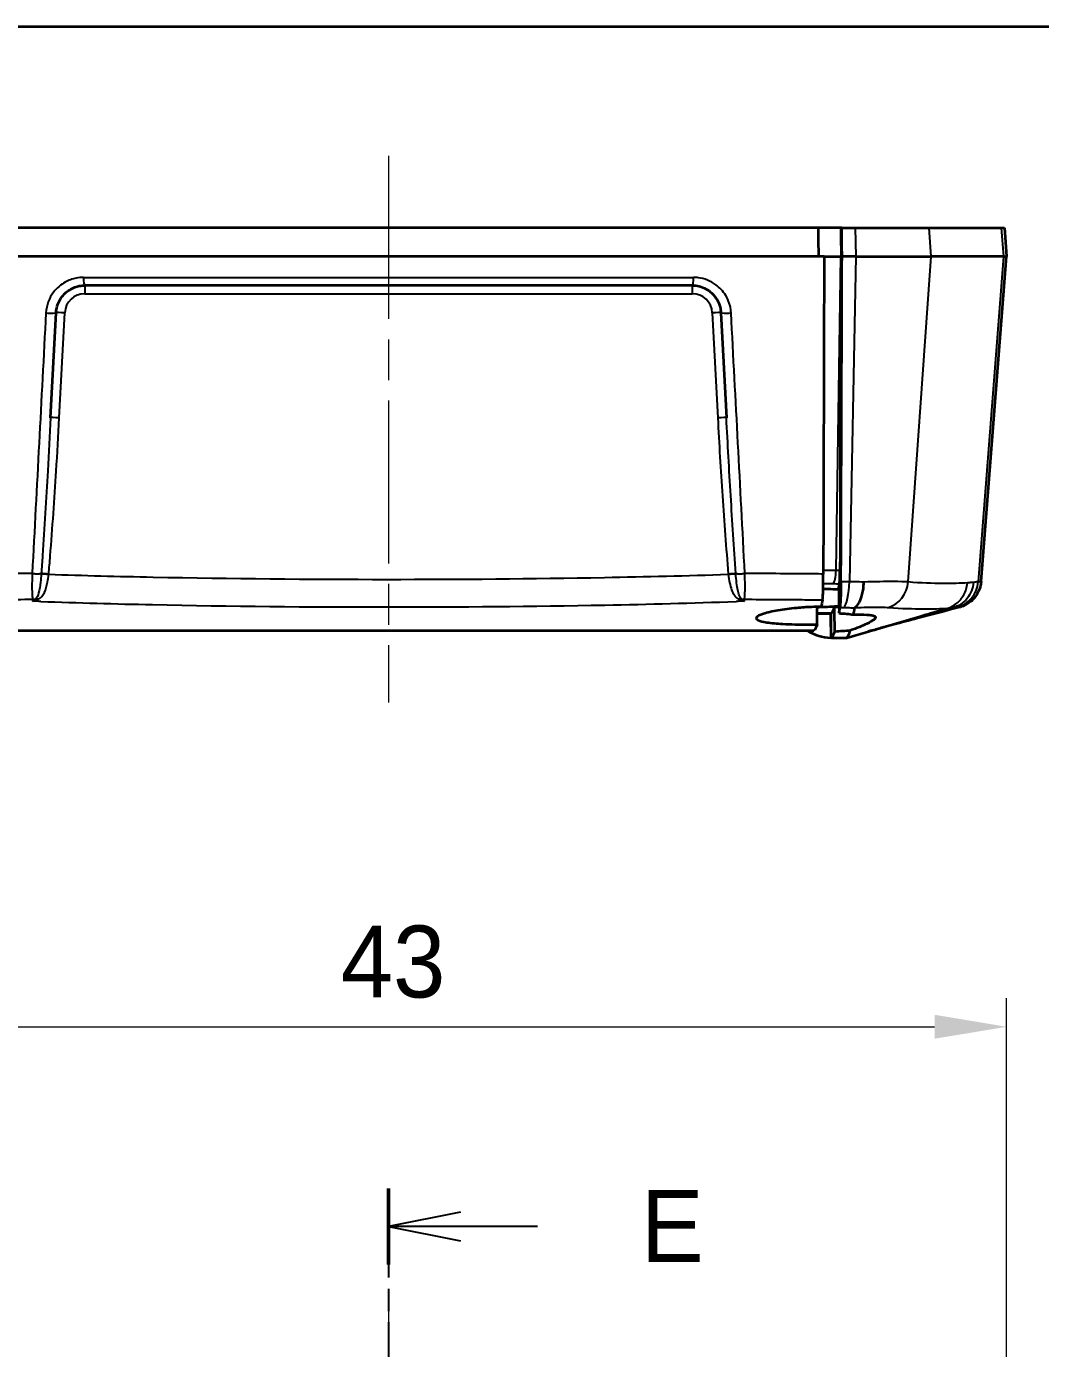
# Model space of a CAD drawing. Header units: millimetres. Extents: x 0 to 1594, y 0 to 281.
# Drawn here: x 1310.01 to 1345.25, y 235.05 to 281 of the extents above; entities that cross this region are included whole.
import ezdxf

# ---------------------------------------------------------------- set-up
doc = ezdxf.new("R2010")
doc.units = ezdxf.units.MM
doc.linetypes.add('CHAIN', pattern=[0.3543, 0.2362, -0.0295, 0.0591, -0.0295])
doc.layers.get('Defpoints').update_dxf_attribs({"lineweight": 25})
for name, color, linetype, lineweight in [('Border (ISO)', 7, 'Continuous', 35), ('Dimension (ISO)', 7, 'Continuous', 18), ('Section Line (ISO)', 7, 'CHAIN', 25), ('Visible (ISO)', 7, 'Continuous', 35), ('Visible Narrow (ISO)', 7, 'Continuous', 25)]:
    doc.layers.add(name, color=color, linetype=linetype, lineweight=lineweight)
doc.layers.add('Centerline (ISO)', color=7, linetype='Continuous', lineweight=18, true_color=0x80ffff)
doc.styles.add('Note Text (TK)', font='')
doc.styles.get('Note Text (TK)').set_extended_font_data('MS PGothic')
doc.dimstyles.new('Default - Method 1b (TK)', dxfattribs={"dimtxt": 2.5, "dimasz": 2.5, "dimexe": 1, "dimexo": 1.5, "dimgap": 1, "dimtad": 1, "dimtoh": 1, "dimrnd": 1e-08, "dimdsep": 46, "dimtxsty": 'Note Text (TK)', "dimcen": 0.09, "dimdle": 5, "dimclrd": 100, "dimclre": 100, "dimclrt": 7, "dimadec": 1, "dimazin": 1, "dimtfac": 1, "dimtmove": 0, "dimatfit": 3, "dimfxl": 0, "dimtolj": 1, "dimlwd": -1, "dimlwe": -1, "dimarcsym": 0})

# ---------------------------------------------------------------- blocks, each defined once
blk = doc.blocks.new('図面枠 tk図枠')
at = {"layer": 'Border (ISO)'}
blk.add_line((14.5, 289), (405.5, 289), dxfattribs=at)
blk = doc.blocks.new('2dTransSection4')
at = {"layer": 'Section Line (ISO)', "linetype": 'CHAIN', "ltscale": 13.124843}
blk.add_line((134.089, 248.615), (134.089, 232.014), dxfattribs=at)
at = {"layer": 'Section Line (ISO)', "linetype": 'Continuous', "lineweight": 50}
blk.add_line((134.089, 248.615), (134.089, 245.965), dxfattribs=at)
at = {"layer": 'Section Line (ISO)', "linetype": 'Continuous'}
for p, q in [((136.589, 247.79), (134.089, 247.29)), ((136.589, 247.29), (134.089, 247.29)), ((134.089, 247.29), (136.589, 246.79)), ((139.262, 247.29), (136.589, 247.29))]:
    blk.add_line(p, q, dxfattribs=at)
at = {"layer": 'Section Line (ISO)', "insert": (142.861, 246.062), "char_height": 2.5, "attachment_point": 7, "style": 'Note Text (TK)'}
blk.add_mtext('E', dxfattribs=at)
blk = doc.blocks.new('*D166')
at = {"layer": 'Defpoints', "color": 0, "transparency": 16777216}
for p in [(1344.067, 246.232), (1301.111, 220.232), (1344.067, 220.232)]:
    blk.add_point(p, dxfattribs=at)
at = {"layer": 'Dimension (ISO)', "color": 100, "transparency": 16777216}
for p, q in [((1301.111, 221.732), (1301.111, 247.232)), ((1344.067, 221.732), (1344.067, 247.232)), ((1303.611, 246.232), (1341.567, 246.232))]:
    blk.add_line(p, q, dxfattribs=at)
for points in [[(1303.611, 246.649), (1303.611, 245.816), (1301.111, 246.232)], [(1341.567, 246.649), (1341.567, 245.816), (1344.067, 246.232)]]:
    blk.add_solid(points, dxfattribs=at)
at = {"layer": 'Dimension (ISO)', "color": 7, "transparency": 16777216, "insert": (1320.927, 248.482), "char_height": 2.5, "attachment_point": 4, "style": 'Note Text (TK)'}
blk.add_mtext('\\A1;43', dxfattribs=at)

msp = doc.modelspace()

# ---------------------------------------------------------------- linework, layer by layer
at = {"layer": 'Centerline (ISO)', "linetype": 'CHAIN', "ltscale": 23.990969}
for p, q in [((1322.5891, 276.4994), (1322.5891, 257.4994)), ((1322.5891, 236.7242), (1322.5891, 159.7242))]:
    msp.add_line(p, q, dxfattribs=at)
at = {"layer": 'Visible (ISO)'}
for p, q in [((1337.5229, 273.9994), (1307.6552, 273.9994)), ((1338.3108, 273.9994), (1337.5229, 273.9994)), ((1338.3451, 273.9994), (1338.3108, 273.9994)), ((1338.3451, 273.9994), (1338.8086, 273.9994)), ((1338.8086, 273.9994), (1341.3788, 273.9994)), ((1341.3788, 273.9994), (1343.8771, 273.9994)), ((1343.8771, 273.9994), (1343.9884, 273.9994)), ((1343.9884, 273.9994), (1344.0671, 272.9994)), ((1337.7262, 272.9994), (1307.452, 272.9994)), ((1337.7262, 272.9994), (1338.3137, 272.9994)), ((1338.8282, 272.9994), (1338.348, 272.9994)), ((1338.8282, 272.9994), (1341.45, 272.9994)), ((1343.9549, 272.9994), (1341.45, 272.9994)), ((1343.1781, 261.7031), (1344.0671, 272.9994)), ((1343.9549, 272.9994), (1344.0671, 272.9994)), ((1333.1401, 271.9994), (1312.038, 271.9994)), ((1310.8481, 267.402), (1311.0394, 271.0517)), ((1334.1387, 271.0517), (1334.33, 267.402)), ((1337.4887, 260.5994), (1337.9377, 260.5994)), ((1337.9378, 260.5994), (1337.9377, 260.5994)), ((1337.9378, 260.5994), (1337.9377, 260.5994)), ((1337.9782, 260.5998), (1337.9378, 260.5994)), ((1337.9778, 260.5994), (1337.9378, 260.5994)), ((1337.9378, 260.5994), (1337.9778, 260.5994)), ((1342.0036, 260.7749), (1342.0038, 260.775)), ((1307.8042, 259.9994), (1337.374, 259.9994)), ((1337.9858, 259.7494), (1337.9452, 259.7494)), ((1337.9858, 259.7494), (1338.5128, 259.7494)), ((1338.5134, 259.7494), (1338.5128, 259.7494))]:
    msp.add_line(p, q, dxfattribs=at)
for points, knots in [([(1337.5229, 273.9994), (1337.5234, 273.833), (1337.5239, 273.6664), (1337.5249, 273.3328), (1337.5254, 273.166), (1337.5259, 272.9994)], [0.00100204, 0.00100204, 0.00100204, 0.00100204, 0.05108109, 0.05108109, 0.10121743, 0.10121743, 0.10121743, 0.10121743]), ([(1338.348, 272.9994), (1338.3475, 273.1665), (1338.347, 273.333), (1338.3461, 273.6662), (1338.3456, 273.8325), (1338.3451, 273.9994)], [0.00100445, 0.00100445, 0.00100445, 0.00100445, 0.05130294, 0.05130294, 0.10154371, 0.10154371, 0.10154371, 0.10154371]), ([(1337.7262, 272.9994), (1337.7194, 270.5149), (1337.7127, 268.0302), (1337.7026, 264.3531), (1337.6994, 263.1605), (1337.6962, 261.9678)], [0.0113111, 0.0113111, 0.0113111, 0.0113111, 0.759061, 0.759061, 1.1179956, 1.1179956, 1.1179956, 1.1179956]), ([(1338.3106, 261.7005), (1338.3126, 262.2988), (1338.3146, 262.897), (1338.327, 266.6631), (1338.3375, 269.8314), (1338.348, 272.9994)], [0.7378008, 0.7378008, 0.7378008, 0.7378008, 0.9178436, 0.9178436, 1.8714382, 1.8714382, 1.8714382, 1.8714382]), ([(1311.0394, 271.0517), (1311.0501, 271.2553), (1311.1247, 271.4538), (1311.3313, 271.7196), (1311.4357, 271.8089), (1311.6441, 271.9244), (1311.7426, 271.9604), (1311.9081, 271.993), (1311.973, 271.9994), (1312.038, 271.9994)], [-0.20015734, -0.20015734, -0.20015734, -0.20015734, -0.12032762, -0.12032762, -0.06684868, -0.06684868, -0.02571103, -0.02571103, 0, 0, 0, 0]), ([(1333.1401, 271.9994), (1333.1816, 271.9994), (1333.2231, 271.9968), (1333.4328, 271.9706), (1333.5951, 271.9059), (1333.8369, 271.7285), (1333.9268, 271.6305), (1334.0471, 271.4324), (1334.0865, 271.3381), (1334.126, 271.1783), (1334.1354, 271.1152), (1334.1387, 271.0517)], [-0.20015738, -0.20015738, -0.20015738, -0.20015738, -0.18375591, -0.18375591, -0.11646501, -0.11646501, -0.06470278, -0.06470278, -0.02488569, -0.02488569, 0, 0, 0, 0]), ([(1337.6876, 261.2914), (1337.6889, 261.3411), (1337.6902, 261.3973), (1337.6926, 261.5331), (1337.6937, 261.6143), (1337.6954, 261.7864), (1337.6959, 261.8764), (1337.6962, 261.9678)], [0.017028574, 0.017028574, 0.017028574, 0.017028574, 0.040106674, 0.040106674, 0.067765635, 0.067765635, 0.095311787, 0.095311787, 0.095311787, 0.095311787]), ([(1338.2729, 261.8486), (1338.273, 261.8517), (1338.2731, 261.8549), (1338.2744, 261.8928), (1338.2753, 261.9299), (1338.2766, 262.0075), (1338.277, 262.0476), (1338.2771, 262.0882)], [0.038992848, 0.038992848, 0.038992848, 0.038992848, 0.040129192, 0.040129192, 0.052366773, 0.052366773, 0.064577831, 0.064577831, 0.064577831, 0.064577831]), ([(1338.2364, 261.4724), (1338.2377, 261.3264), (1338.239, 261.1804), (1338.2416, 260.891), (1338.2429, 260.7476), (1338.2442, 260.6042)], [-0.08758813, -0.08758813, -0.08758813, -0.08758813, -0.043794074, -0.043794074, -0.000761087, -0.000761087, -0.000761087, -0.000761087]), ([(1338.2626, 261.6315), (1338.265, 261.647), (1338.2672, 261.6752), (1338.2707, 261.7512), (1338.272, 261.7965), (1338.2729, 261.8486)], [0, 0, 0, 0, 0.020376286, 0.020376286, 0.039113612, 0.039113612, 0.039113612, 0.039113612]), ([(1338.3106, 261.7005), (1338.3102, 261.5728), (1338.3083, 261.4485), (1338.303, 261.2513), (1338.3001, 261.1747), (1338.2957, 261.0874), (1338.2947, 261.069), (1338.2936, 261.0513)], [0, 0, 0, 0, 0.038439604, 0.038439604, 0.066276772, 0.066276772, 0.074091573, 0.074091573, 0.074091573, 0.074091573]), ([(1339.0951, 261.6875), (1339.095, 261.6856), (1339.095, 261.6837), (1339.0923, 261.6081), (1339.0863, 261.5352), (1339.068, 261.3941), (1339.0556, 261.3262), (1339.0134, 261.1496), (1338.9778, 261.0508), (1338.8932, 260.8921), (1338.8451, 260.8338), (1338.7938, 260.7996)], [-0.00057052, -0.00057052, -0.00057052, -0.00057052, 0, 0, 0.02219815, 0.02219815, 0.04439407, 0.04439407, 0.08351144, 0.08351144, 0.12259902, 0.12259902, 0.12259902, 0.12259902]), ([(1343.1781, 261.7031), (1343.1697, 261.5968), (1343.1445, 261.4993), (1343.074, 261.3188), (1343.0269, 261.243), (1342.9196, 261.0989), (1342.8629, 261.0475), (1342.7346, 260.9419), (1342.6812, 260.9143), (1342.5902, 260.8673), (1342.5584, 260.855), (1342.5078, 260.836), (1342.4896, 260.8302), (1342.4595, 260.8209), (1342.4479, 260.8177), (1342.4367, 260.8147), (1342.4354, 260.8144), (1342.4342, 260.8141)], [-0.0270291947, -0.0270291947, -0.0270291947, -0.0270291947, -0.0267113475, -0.0267113475, -0.0263221994, -0.0263221994, -0.0257542702, -0.0257542702, -0.024747847, -0.024747847, -0.023525552, -0.023525552, -0.0223032569, -0.0223032569, -0.0210809618, -0.0210809618, -0.0209177193, -0.0209177193, -0.0209177193, -0.0209177193]), ([(1337.6705, 261.072), (1337.674, 261.0942), (1337.6775, 261.1296), (1337.6832, 261.21), (1337.6854, 261.2482), (1337.6876, 261.2914)], [0, 0, 0, 0, 0.029192093, 0.029192093, 0.049199093, 0.049199093, 0.049199093, 0.049199093]), ([(1338.2284, 261.4261), (1338.2147, 261.427), (1338.2009, 261.4278), (1338.0892, 261.4344), (1337.9875, 261.4383), (1337.8198, 261.4416), (1337.7557, 261.4422), (1337.691, 261.4421)], [-0.901819576, -0.901819576, -0.901819576, -0.901819576, -0.89721001, -0.89721001, -0.86458099, -0.86458099, -0.84482575, -0.84482575, -0.84482575, -0.84482575]), ([(1338.2936, 261.0513), (1338.2919, 260.9997), (1338.2899, 260.9544), (1338.2846, 260.8655), (1338.2812, 260.8278), (1338.2775, 260.8046)], [0.007590569, 0.007590569, 0.007590569, 0.007590569, 0.030442421, 0.030442421, 0.060987109, 0.060987109, 0.060987109, 0.060987109]), ([(1337.6299, 260.8298), (1337.6147, 260.8297), (1337.5995, 260.8295), (1337.4864, 260.8281), (1337.3879, 260.8254), (1337.1141, 260.8138), (1336.9405, 260.802), (1336.5355, 260.7644), (1336.3141, 260.7352), (1335.915, 260.6658), (1335.7442, 260.6259), (1335.4897, 260.5436), (1335.409, 260.502), (1335.3536, 260.4258), (1335.3728, 260.3917), (1335.4974, 260.3327), (1335.5963, 260.308), (1335.8806, 260.2637), (1336.0728, 260.2458), (1336.4273, 260.2258), (1336.5688, 260.2203), (1336.806, 260.2146), (1336.8973, 260.2132), (1337.0689, 260.212), (1337.1487, 260.212), (1337.3143, 260.213), (1337.3999, 260.2141), (1337.4852, 260.2159)], [-0.79185298, -0.79185298, -0.79185298, -0.79185298, -0.78724652, -0.78724652, -0.75765748, -0.75765748, -0.70500749, -0.70500749, -0.63029955, -0.63029955, -0.55123268, -0.55123268, -0.47147827, -0.47147827, -0.39699131, -0.39699131, -0.32737104, -0.32737104, -0.24859107, -0.24859107, -0.20180218, -0.20180218, -0.17357695, -0.17357695, -0.14948679, -0.14948679, -0.12380968, -0.12380968, -0.12380968, -0.12380968]), ([(1337.4907, 260.8202), (1337.5801, 260.8221), (1337.6689, 260.8247), (1337.8732, 260.8324), (1337.987, 260.8381), (1338.0965, 260.8451)], [-0.171486977, -0.171486977, -0.171486977, -0.171486977, -0.144545174, -0.144545174, -0.108714781, -0.108714781, -0.108714781, -0.108714781]), ([(1338.0957, 259.9645), (1338.0945, 260.1034), (1338.0934, 260.2424), (1338.0909, 260.5276), (1338.0897, 260.6739), (1338.0884, 260.8201)], [-0.085571128, -0.085571128, -0.085571128, -0.085571128, -0.043877625, -0.043877625, 0, 0, 0, 0]), ([(1338.2442, 260.6042), (1338.3349, 260.5992), (1338.4225, 260.5929), (1338.5924, 260.5774), (1338.6743, 260.5682), (1338.7515, 260.5578)], [-0.062817262, -0.062817262, -0.062817262, -0.062817262, -0.032850622, -0.032850622, -0.002177827, -0.002177827, -0.002177827, -0.002177827]), ([(1338.5134, 259.7494), (1339.3582, 259.9976), (1340.2034, 260.2459), (1341.1473, 260.5233), (1341.2409, 260.5508), (1341.3312, 260.5773)], [0.00731469, 0.00731469, 0.00731469, 0.00731469, 0.27663551, 0.27663551, 0.30823551, 0.30823551, 0.30823551, 0.30823551]), ([(1338.7515, 260.5578), (1338.7834, 260.5584), (1338.8145, 260.559), (1339.037, 260.5616), (1339.1936, 260.5585), (1339.3664, 260.5392), (1339.4136, 260.5299), (1339.4718, 260.5087), (1339.489, 260.4982), (1339.5089, 260.4743), (1339.5116, 260.4609), (1339.5015, 260.4262), (1339.4834, 260.404), (1339.4031, 260.3377), (1339.3197, 260.2897), (1339.0596, 260.1663), (1338.8643, 260.0882), (1338.6342, 260.0054)], [-0.39638899, -0.39638899, -0.39638899, -0.39638899, -0.38375, -0.38375, -0.30348239, -0.30348239, -0.2606365, -0.2606365, -0.22954791, -0.22954791, -0.19877585, -0.19877585, -0.15814432, -0.15814432, -0.0897972, -0.0897972, -0.00017084, -0.00017084, -0.00017084, -0.00017084]), ([(1342.4342, 260.8141), (1341.9446, 260.6859), (1341.4495, 260.5561), (1340.6856, 260.3549), (1340.4, 260.2794), (1340.0324, 260.1815), (1339.9209, 260.1516), (1339.8129, 260.1226), (1339.8041, 260.1202), (1339.7894, 260.1162), (1339.7835, 260.1146), (1339.776, 260.1126), (1339.7746, 260.1122), (1339.7724, 260.1116), (1339.7716, 260.1114), (1339.7237, 260.0985), (1339.7272, 260.0994), (1339.639, 260.0754), (1339.5797, 260.059), (1339.5268, 260.0442)], [0, 0, 0, 0, 0.1518408, 0.1518408, 0.24307822, 0.24307822, 0.28682842, 0.28682842, 0.29074151, 0.29074151, 0.29345456, 0.29345456, 0.2941328, 0.2941328, 0.29447192, 0.29447192, 0.31617725, 0.31617725, 0.38715087, 0.38715087, 0.38715087, 0.38715087]), ([(1338.6342, 260.0054), (1338.548, 259.9965), (1338.4571, 259.9885), (1338.2762, 259.975), (1338.1872, 259.9694), (1338.0957, 259.9645)], [-0.062301766, -0.062301766, -0.062301766, -0.062301766, -0.029969998, -0.029969998, -0.000655808, -0.000655808, -0.000655808, -0.000655808])]:
    msp.add_open_spline(points, degree=3, knots=knots, dxfattribs=at)
for points, weights in [([(1338.3108, 273.9994), (1338.3122, 273.4997), (1338.3137, 272.9994)], [2.04142147587, 2.04038914123, 2.03935653171]), ([(1338.3023, 272.9994), (1338.2896, 267.514), (1338.2771, 262.0882)], [1.79863209395, 1.80644212085, 1.81423425465])]:
    msp.add_rational_spline(points, weights, degree=2, dxfattribs=at)
for points in [[(1338.2364, 261.4724), (1338.2451, 261.5233), (1338.2539, 261.5763), (1338.2626, 261.6315)], [(1338.2729, 261.8486), (1338.274, 261.8057), (1338.2751, 261.7628), (1338.2762, 261.7199)], [(1338.2762, 261.7199), (1338.282, 261.4969), (1338.2878, 261.274), (1338.2936, 261.0513)], [(1337.6705, 261.072), (1337.657, 260.9863), (1337.6435, 260.9055), (1337.6299, 260.8298)], [(1338.2368, 261.4255), (1338.234, 261.4257), (1338.2312, 261.4259), (1338.2284, 261.4261)], [(1337.4852, 260.2159), (1337.487, 260.4173), (1337.4889, 260.6187), (1337.4907, 260.8202)], [(1337.9782, 260.5998), (1337.815, 260.5998), (1337.6519, 260.5998), (1337.4887, 260.5998)], [(1337.9784, 260.6), (1337.9782, 260.5998), (1337.978, 260.5996), (1337.9778, 260.5994)], [(1337.9784, 260.6), (1338.0152, 260.6364), (1338.0519, 260.7099), (1338.0884, 260.8201)], [(1338.0884, 260.8201), (1338.1405, 260.823), (1338.1918, 260.8261), (1338.2422, 260.8294)], [(1338.0965, 260.8451), (1338.1459, 260.8482), (1338.1944, 260.8516), (1338.2419, 260.8553)], [(1338.2442, 260.6042), (1338.2553, 260.6676), (1338.2664, 260.7344), (1338.2775, 260.8046)], [(1338.7515, 260.5578), (1338.7631, 260.6307), (1338.7747, 260.7083), (1338.7863, 260.7906)], [(1338.7863, 260.7906), (1338.7867, 260.7934), (1338.7889, 260.7964), (1338.7938, 260.7996)], [(1341.3312, 260.5773), (1341.5661, 260.6464), (1341.7779, 260.7086), (1342.0036, 260.7749)], [(1337.4852, 260.2159), (1337.4483, 260.1075), (1337.4112, 260.0352), (1337.374, 259.9994)], [(1337.1325, 259.9994), (1337.4034, 259.8492), (1337.6743, 259.7658), (1337.9452, 259.7494)], [(1337.9858, 259.7494), (1338.0225, 259.7851), (1338.0592, 259.8569), (1338.0957, 259.9645)], [(1338.5128, 259.7494), (1338.5539, 259.7894), (1338.5946, 259.8749), (1338.6342, 260.0054)], [(1339.3748, 260.0016), (1339.3294, 259.9889), (1339.2925, 259.9783), (1339.261, 259.9691)], [(1339.3748, 260.0016), (1339.4255, 260.0158), (1339.4762, 260.03), (1339.5268, 260.0442)]]:
    msp.add_open_spline(points, degree=3, dxfattribs=at)
at = {"layer": 'Visible Narrow (ISO)'}
for p, q in [((1338.8086, 273.9994), (1338.8282, 272.9994)), ((1341.45, 272.9994), (1341.3788, 273.9994)), ((1343.8771, 273.9994), (1343.9549, 272.9994)), ((1338.139, 262.0895), (1338.3023, 272.9994)), ((1338.3137, 272.9994), (1338.348, 272.9994)), ((1338.8282, 272.9994), (1338.606, 261.6978)), ((1340.6444, 261.6925), (1341.45, 272.9994)), ((1343.9549, 272.9994), (1343.0752, 261.6948)), ((1311.9892, 272.2759), (1333.1889, 272.2759)), ((1312.038, 271.9994), (1312.038, 271.7099)), ((1312.038, 271.7099), (1333.1401, 271.7099)), ((1333.1401, 271.9994), (1333.1401, 271.7099)), ((1311.1477, 267.3968), (1311.339, 271.0465)), ((1333.8392, 271.0465), (1334.0304, 267.3968)), ((1337.9858, 259.7494), (1337.9784, 260.6))]:
    msp.add_line(p, q, dxfattribs=at)
for centre, start, end in [((1312.038, 271.0099), 90, 177), ((1333.1401, 271.0099), 3, 90)]:
    msp.add_arc(centre, 0.7, start, end, dxfattribs=at)
for centre, major_axis, ratio, start_param, end_param in [((1312.038, 272.2994), (0, -0.3), 0.1632176, 4.7909288, 6.2831853), ((1333.1401, 272.2994), (0, -0.3), 0.1632176, 0, 1.4922565), ((1310.7398, 271.0674), (0.2996, -0.0157), 0.0893673, 4.5327721, 6.2831853), ((1311.339, 271.036), (-0.2996, 0.0157), 0.0348517, 4.7142155, 6.2831853), ((1333.8392, 271.036), (0.2996, 0.0157), 0.0348517, 0, 1.5689698), ((1334.4383, 271.0674), (-0.2996, -0.0157), 0.0893673, 0, 1.7504132), ((1311.1477, 267.3863), (-0.2996, 0.0157), 0.0348517, 4.7142155, 6.2831853), ((1334.0304, 267.3863), (0.2996, 0.0157), 0.0348517, 0, 1.5689698), ((1310.2651, 262.009), (0.2996, -0.0157), 0.093225, 4.5234011, 5.7593692), ((1310.2652, 262.0113), (0.2996, -0.0157), 0.0900314, 4.5231666, 5.7597181), ((1310.781, 261.9377), (0.2986, -0.0287), 0.0347395, 1.5741358, 2.6188227), ((1310.7825, 261.9539), (-0.2989, 0.0258), 0.0347701, 4.7153928, 5.7615355), ((1310.7827, 261.9571), (0.2989, -0.0253), 0.0347757, 1.5737349, 2.6201204), ((1334.3954, 261.9571), (-0.2989, -0.0253), 0.0347757, 3.6630649, 4.7094504), ((1334.3957, 261.9539), (-0.2989, -0.0258), 0.0347701, 3.6632425, 4.7093852), ((1334.3972, 261.9377), (-0.2986, -0.0287), 0.0347395, 3.6643626, 4.7090495), ((1334.913, 262.0113), (-0.2996, -0.0157), 0.0900314, 0.5234672, 1.7600187), ((1334.9131, 262.009), (0.2996, 0.0157), 0.093225, 3.6654087, 4.9013768), ((1338.0168, 262.12), (-0.0047, -0.5), 0.2452833, 0.2349618, 1.5120086), ((1338.3569, 261.7762), (-0.0097, -1), 0.2505403, 0.2363436, 1.4946938), ((1339.7419, 261.771), (-0.0983, -0.9952), 0.9058845, 0.3527677, 1.5814563), ((1342.0895, 261.7733), (0.102, -0.9948), 0.9884795, 0.1593879, 1.3912077), ((1310.2323, 261.3828), (0.2996, -0.0157), 0.975667, 4.7259977, 5.0701817), ((1310.4134, 260.8242), (-0.1594, 0.2542), 0.7581063, 5.554248, 5.9628073), ((1334.7647, 260.8242), (0.1594, 0.2542), 0.7581063, 0.320378, 0.7289373), ((1334.9459, 261.3828), (0.2996, 0.0157), 0.975667, 4.3545963, 4.6987803)]:
    msp.add_ellipse(centre, major_axis=major_axis, ratio=ratio, start_param=start_param, end_param=end_param, dxfattribs=at)
for points, knots in [([(1311.9892, 272.2759), (1311.9043, 272.2759), (1311.8195, 272.2676), (1311.6034, 272.2251), (1311.4748, 272.1783), (1311.2026, 272.0283), (1311.0662, 271.9122), (1310.7963, 271.5665), (1310.6989, 271.3086), (1310.6849, 271.0439)], [0, 0, 0, 0, 0.02571103, 0.02571103, 0.06684868, 0.06684868, 0.12032762, 0.12032762, 0.20015734, 0.20015734, 0.20015734, 0.20015734]), ([(1334.4932, 271.0439), (1334.4889, 271.1264), (1334.4766, 271.2084), (1334.4249, 271.4162), (1334.3735, 271.5388), (1334.2164, 271.7963), (1334.0989, 271.9237), (1333.7831, 272.1543), (1333.5711, 272.2384), (1333.2973, 272.2725), (1333.2431, 272.2759), (1333.1889, 272.2759)], [0, 0, 0, 0, 0.02488569, 0.02488569, 0.06470278, 0.06470278, 0.11646501, 0.11646501, 0.18375591, 0.18375591, 0.20015738, 0.20015738, 0.20015738, 0.20015738]), ([(1310.6849, 271.0439), (1310.6054, 269.5345), (1310.5258, 268.0251), (1310.3666, 265.0064), (1310.2871, 263.497), (1310.2075, 261.9877)], [-0.91053198, -0.91053198, -0.91053198, -0.91053198, -0.45526599, -0.45526599, 0, 0, 0, 0]), ([(1334.9707, 261.9877), (1334.8911, 263.497), (1334.8115, 265.0064), (1334.6524, 268.0251), (1334.5728, 269.5345), (1334.4932, 271.0439)], [-0.91053198, -0.91053198, -0.91053198, -0.91053198, -0.45526599, -0.45526599, 0, 0, 0, 0]), ([(1310.8481, 267.402), (1310.8159, 266.7873), (1310.7823, 266.1727), (1310.691, 264.575), (1310.631, 263.5921), (1310.5523, 262.4011), (1310.5383, 262.1926), (1310.524, 261.9842)], [0, 0, 0, 0, 0.18522777, 0.18522777, 0.48159219, 0.48159219, 0.54449751, 0.54449751, 0.54449751, 0.54449751]), ([(1310.7827, 261.9676), (1310.8004, 262.1764), (1310.8175, 262.3852), (1310.9127, 263.5783), (1310.9812, 264.5632), (1311.0803, 266.1645), (1311.1154, 266.7805), (1311.1477, 267.3968)], [-0.54449751, -0.54449751, -0.54449751, -0.54449751, -0.48159219, -0.48159219, -0.18522777, -0.18522777, 0, 0, 0, 0]), ([(1334.0304, 267.3968), (1334.0779, 266.491), (1334.1314, 265.5857), (1334.2521, 263.7758), (1334.3191, 262.8713), (1334.3954, 261.9676)], [-0.54449841, -0.54449841, -0.54449841, -0.54449841, -0.27224921, -0.27224921, 0, 0, 0, 0]), ([(1334.6542, 261.9842), (1334.5924, 262.8864), (1334.5353, 263.7892), (1334.4278, 265.5952), (1334.3774, 266.4985), (1334.33, 267.402)], [0, 0, 0, 0, 0.27224921, 0.27224921, 0.54449841, 0.54449841, 0.54449841, 0.54449841]), ([(1310.2075, 261.9877), (1309.7942, 261.9851), (1309.3817, 261.9824), (1308.9702, 261.9794), (1308.6938, 261.9774), (1308.4178, 261.9754), (1307.9219, 261.9715), (1307.7018, 261.9697), (1307.482, 261.9678)], [2.74481034, 2.74481034, 2.74481034, 2.74481034, 2.86921864, 2.86921864, 2.86921864, 2.95276023, 2.95276023, 3.01956862, 3.01956862, 3.01956862, 3.01956862]), ([(1310.2074, 261.9846), (1310.2054, 261.9206), (1310.2039, 261.8573), (1310.2008, 261.6972), (1310.2, 261.6033), (1310.2006, 261.4075), (1310.2027, 261.3119), (1310.2099, 261.1683), (1310.2149, 261.118), (1310.221, 261.0903)], [0, 0, 0, 0, 0.013505846, 0.013505846, 0.035115201, 0.035115201, 0.063207361, 0.063207361, 0.08978784, 0.08978784, 0.08978784, 0.08978784]), ([(1310.5228, 261.9677), (1310.5152, 261.8706), (1310.5062, 261.7753), (1310.4789, 261.544), (1310.4585, 261.4184), (1310.4053, 261.219), (1310.3751, 261.1455), (1310.3228, 261.1035)], [-0.14621558, -0.14621558, -0.14621558, -0.14621558, -0.11159844, -0.11159844, -0.05621103, -0.05621103, 0, 0, 0, 0]), ([(1310.4229, 261.0943), (1310.5257, 261.1434), (1310.583, 261.2253), (1310.6802, 261.431), (1310.715, 261.5547), (1310.7578, 261.7723), (1310.7709, 261.8599), (1310.781, 261.9481)], [0, 0, 0, 0, 0.05621103, 0.05621103, 0.11159844, 0.11159844, 0.14621558, 0.14621558, 0.14621558, 0.14621558]), ([(1310.5238, 261.9815), (1310.5236, 261.9792), (1310.5235, 261.9769), (1310.5231, 261.9723), (1310.5229, 261.97), (1310.5228, 261.9677)], [-0.0016314978, -0.0016314978, -0.0016314978, -0.0016314978, -0.0008157489, -0.0008157489, 0, 0, 0, 0]), ([(1310.524, 261.9842), (1310.5239, 261.9837), (1310.5239, 261.9833), (1310.5239, 261.9824), (1310.5238, 261.9819), (1310.5238, 261.9815)], [0, 0, 0, 0, 0.00015931826, 0.00015931826, 0.00031863651, 0.00031863651, 0.00031863651, 0.00031863651]), ([(1310.781, 261.9481), (1310.7813, 261.9509), (1310.7815, 261.9536), (1310.782, 261.959), (1310.7822, 261.9617), (1310.7825, 261.9644)], [0, 0, 0, 0, 0.0008157489, 0.0008157489, 0.0016314978, 0.0016314978, 0.0016314978, 0.0016314978]), ([(1334.3972, 261.9481), (1332.9623, 261.8991), (1331.5269, 261.8636), (1327.5767, 261.7906), (1325.0614, 261.7711), (1322.5463, 261.7713), (1319.8346, 261.7716), (1317.1229, 261.7945), (1313.2014, 261.8751), (1311.991, 261.9068), (1310.781, 261.9481)], [0.3238318, 0.3238318, 0.3238318, 0.3238318, 0.754556, 0.754556, 1.509112, 1.509112, 1.509112, 2.3226073, 2.3226073, 2.6858266, 2.6858266, 2.6858266, 2.6858266]), ([(1310.7825, 261.9644), (1310.7825, 261.9649), (1310.7826, 261.9654), (1310.7827, 261.9665), (1310.7827, 261.967), (1310.7827, 261.9676)], [-0.00031863651, -0.00031863651, -0.00031863651, -0.00031863651, -0.00015931826, -0.00015931826, 0, 0, 0, 0]), ([(1334.3954, 261.9676), (1334.3955, 261.967), (1334.3955, 261.9665), (1334.3956, 261.9654), (1334.3956, 261.9649), (1334.3957, 261.9644)], [-0.00031863651, -0.00031863651, -0.00031863651, -0.00031863651, -0.00015931826, -0.00015931826, 0, 0, 0, 0]), ([(1334.3957, 261.9644), (1334.3959, 261.9617), (1334.3962, 261.959), (1334.3967, 261.9536), (1334.3969, 261.9509), (1334.3972, 261.9481)], [-0.0016314978, -0.0016314978, -0.0016314978, -0.0016314978, -0.0008157489, -0.0008157489, 0, 0, 0, 0]), ([(1334.3972, 261.9481), (1334.4081, 261.8529), (1334.4224, 261.7585), (1334.4595, 261.578), (1334.4822, 261.492), (1334.5353, 261.3472), (1334.5642, 261.2863), (1334.6243, 261.1978), (1334.652, 261.1658), (1334.7059, 261.1219), (1334.7287, 261.107), (1334.7553, 261.0943)], [-0.1462218, -0.1462218, -0.1462218, -0.1462218, -0.10886963, -0.10886963, -0.07097902, -0.07097902, -0.03771945, -0.03771945, -0.01450748, -0.01450748, 0, 0, 0, 0]), ([(1334.6544, 261.9815), (1334.6543, 261.9819), (1334.6543, 261.9824), (1334.6543, 261.9833), (1334.6542, 261.9837), (1334.6542, 261.9842)], [0, 0, 0, 0, 0.00015931826, 0.00015931826, 0.00031863651, 0.00031863651, 0.00031863651, 0.00031863651]), ([(1334.6554, 261.9677), (1334.6552, 261.97), (1334.6551, 261.9723), (1334.6547, 261.9769), (1334.6545, 261.9792), (1334.6544, 261.9815)], [0, 0, 0, 0, 0.0008157489, 0.0008157489, 0.0016314978, 0.0016314978, 0.0016314978, 0.0016314978]), ([(1334.8553, 261.1035), (1334.8418, 261.1143), (1334.8301, 261.1273), (1334.8024, 261.1662), (1334.7879, 261.1953), (1334.7561, 261.2779), (1334.7402, 261.3365), (1334.7103, 261.4808), (1334.6968, 261.5691), (1334.6734, 261.7603), (1334.6636, 261.8629), (1334.6554, 261.9677)], [0, 0, 0, 0, 0.01450748, 0.01450748, 0.03771945, 0.03771945, 0.07097902, 0.07097902, 0.10886963, 0.10886963, 0.1462218, 0.1462218, 0.1462218, 0.1462218]), ([(1334.9571, 261.0903), (1334.9654, 261.1276), (1334.9716, 261.2065), (1334.9781, 261.4214), (1334.9788, 261.5525), (1334.9759, 261.7896), (1334.9738, 261.8864), (1334.9708, 261.9846)], [0, 0, 0, 0, 0.035856972, 0.035856972, 0.069045198, 0.069045198, 0.08978784, 0.08978784, 0.08978784, 0.08978784]), ([(1337.6962, 261.9678), (1337.4764, 261.9697), (1337.2563, 261.9715), (1336.7604, 261.9754), (1336.4844, 261.9774), (1336.208, 261.9794), (1335.7964, 261.9824), (1335.384, 261.9851), (1334.9707, 261.9877)], [0.01673319, 0.01673319, 0.01673319, 0.01673319, 0.08354157, 0.08354157, 0.16708314, 0.16708314, 0.16708314, 0.29149147, 0.29149147, 0.29149147, 0.29149147]), ([(1338.139, 262.0895), (1338.0756, 262.09), (1338.0122, 262.0906), (1337.8853, 262.0918), (1337.8218, 262.0924), (1337.7583, 262.0929), (1337.7377, 262.0931), (1337.7171, 262.0933), (1337.6965, 262.0935)], [-0.038927525, -0.038927525, -0.038927525, -0.038927525, -0.019463763, -0.019463763, 0, 0, 0, 0.006316845, 0.006316845, 0.006316845, 0.006316845]), ([(1338.2771, 262.0882), (1338.2682, 262.0882), (1338.2594, 262.0883), (1338.2134, 262.0888), (1338.1762, 262.0891), (1338.139, 262.0895)], [0.008705079, 0.008705079, 0.008705079, 0.008705079, 0.011420812, 0.011420812, 0.022841624, 0.022841624, 0.022841624, 0.022841624]), ([(1337.6939, 261.6365), (1337.7465, 261.6361), (1337.7991, 261.6356), (1337.9148, 261.6346), (1337.9778, 261.634), (1338.0408, 261.6335)], [0.003231149, 0.003231149, 0.003231149, 0.003231149, 0.019463763, 0.019463763, 0.038927525, 0.038927525, 0.038927525, 0.038927525]), ([(1338.0408, 261.6335), (1338.0778, 261.6331), (1338.1148, 261.6328), (1338.1887, 261.6321), (1338.2256, 261.6318), (1338.2626, 261.6315)], [-0.022841624, -0.022841624, -0.022841624, -0.022841624, -0.011420812, -0.011420812, 0, 0, 0, 0]), ([(1338.606, 261.6978), (1338.5842, 261.698), (1338.5623, 261.6982), (1338.5187, 261.6986), (1338.4968, 261.6988), (1338.475, 261.699), (1338.4202, 261.6995), (1338.3654, 261.7), (1338.3106, 261.7005)], [0, 0, 0, 0, 0.006659867, 0.006659867, 0.013319733, 0.013319733, 0.013319733, 0.030022342, 0.030022342, 0.030022342, 0.030022342]), ([(1339.0951, 261.6875), (1338.998, 261.691), (1338.8986, 261.6937), (1338.7342, 261.6966), (1338.6703, 261.6973), (1338.606, 261.6978)], [0.005886122, 0.005886122, 0.005886122, 0.005886122, 0.027596148, 0.027596148, 0.041142835, 0.041142835, 0.041142835, 0.041142835]), ([(1340.6444, 261.6925), (1340.5173, 261.701), (1340.3478, 261.7048), (1339.8559, 261.7069), (1339.4934, 261.701), (1339.0951, 261.6875)], [0, 0, 0, 0, 0.06134954, 0.06134954, 0.150184, 0.150184, 0.150184, 0.150184]), ([(1342.7035, 261.6574), (1342.4712, 261.6451), (1342.1823, 261.6377), (1341.4943, 261.6414), (1341.0945, 261.6496), (1340.6444, 261.6925)], [0.00088272, 0.00088272, 0.00088272, 0.00088272, 0.30928736, 0.30928736, 0.61857471, 0.61857471, 0.61857471, 0.61857471]), ([(1342.0038, 260.775), (1342.1258, 260.811), (1342.2396, 260.871), (1342.4383, 261.0326), (1342.5212, 261.1326), (1342.6168, 261.3083), (1342.6441, 261.3741), (1342.6845, 261.5105), (1342.6974, 261.5807), (1342.7032, 261.6537), (1342.7033, 261.6556), (1342.7035, 261.6574)], [-0.12094682, -0.12094682, -0.12094682, -0.12094682, -0.08188263, -0.08188263, -0.04281726, -0.04281726, -0.02140889, -0.02140889, 0, 0, 0.00056281, 0.00056281, 0.00056281, 0.00056281]), ([(1342.9159, 261.6789), (1342.9084, 261.5773), (1342.8855, 261.4769), (1342.8109, 261.2879), (1342.7593, 261.1993), (1342.6322, 261.0421), (1342.5567, 260.9735), (1342.3888, 260.8627), (1342.2964, 260.8205), (1342.1999, 260.7934)], [0, 0, 0, 0, 0.25, 0.25, 0.5, 0.5, 0.75, 0.75, 1, 1, 1, 1]), ([(1342.9159, 261.6789), (1342.8998, 261.6773), (1342.8832, 261.6757), (1342.8493, 261.6723), (1342.832, 261.6706), (1342.8142, 261.6688), (1342.7962, 261.667), (1342.7778, 261.6651), (1342.7409, 261.6613), (1342.7224, 261.6594), (1342.7035, 261.6574)], [0.0000537, 0.0000537, 0.0000537, 0.0000537, 0.02559009, 0.02559009, 0.05118018, 0.05118018, 0.05118018, 0.07708521, 0.07708521, 0.10210248, 0.10210248, 0.10210248, 0.10210248]), ([(1343.0752, 261.6948), (1343.0513, 261.6925), (1343.026, 261.6899), (1342.9729, 261.6846), (1342.945, 261.6819), (1342.9159, 261.6789)], [0, 0, 0, 0, 0.046140482, 0.046140482, 0.092227272, 0.092227272, 0.092227272, 0.092227272]), ([(1343.1781, 261.7031), (1343.1781, 261.7033), (1343.1729, 261.703), (1343.1462, 261.701), (1343.1171, 261.6987), (1343.0752, 261.6948)], [0.02702919, 0.02702919, 0.02702919, 0.02702919, 0.07432416, 0.07432416, 0.14864833, 0.14864833, 0.14864833, 0.14864833]), ([(1307.5077, 261.072), (1307.7789, 261.0741), (1308.0506, 261.0761), (1308.5949, 261.08), (1308.8676, 261.0819), (1309.1406, 261.0837), (1309.5001, 261.086), (1309.8603, 261.0882), (1310.221, 261.0903)], [-3.03624311, -3.03624311, -3.03624311, -3.03624311, -2.95276023, -2.95276023, -2.86921864, -2.86921864, -2.86921864, -2.75922985, -2.75922985, -2.75922985, -2.75922985]), ([(1310.3228, 261.1035), (1310.3057, 261.0875), (1310.2883, 261.073), (1310.2534, 261.0469), (1310.2358, 261.0354), (1310.2182, 261.0253)], [0, 0, 0, 0, 0.018295302, 0.018295302, 0.036590605, 0.036590605, 0.036590605, 0.036590605]), ([(1310.2182, 261.0253), (1310.2526, 261.0323), (1310.287, 261.0416), (1310.3554, 261.0646), (1310.3894, 261.0783), (1310.4229, 261.0943)], [-0.036590605, -0.036590605, -0.036590605, -0.036590605, -0.018295302, -0.018295302, 0, 0, 0, 0]), ([(1310.5134, 261.0143), (1311.8069, 260.9669), (1313.0996, 260.9314), (1317.1112, 260.846), (1319.8286, 260.8223), (1322.5462, 260.822), (1325.0668, 260.8218), (1327.5874, 260.842), (1331.6272, 260.9192), (1333.1454, 260.9586), (1334.6648, 261.0143)], [-2.7091821, -2.7091821, -2.7091821, -2.7091821, -2.3226073, -2.3226073, -1.509112, -1.509112, -1.509112, -0.754556, -0.754556, -0.3004763, -0.3004763, -0.3004763, -0.3004763]), ([(1334.7553, 261.0943), (1334.7887, 261.0783), (1334.8227, 261.0646), (1334.8912, 261.0416), (1334.9256, 261.0323), (1334.9599, 261.0253)], [-0.036425167, -0.036425167, -0.036425167, -0.036425167, -0.018129865, -0.018129865, 0.000165438, 0.000165438, 0.000165438, 0.000165438]), ([(1334.9599, 261.0253), (1334.9424, 261.0354), (1334.9248, 261.0469), (1334.8899, 261.073), (1334.8725, 261.0875), (1334.8553, 261.1035)], [-0.000165438, -0.000165438, -0.000165438, -0.000165438, 0.018129865, 0.018129865, 0.036425167, 0.036425167, 0.036425167, 0.036425167]), ([(1334.9571, 261.0903), (1335.3179, 261.0882), (1335.6781, 261.086), (1336.0375, 261.0837), (1336.3106, 261.0819), (1336.5833, 261.08), (1337.1276, 261.0761), (1337.3993, 261.0741), (1337.6705, 261.072)], [-0.27707196, -0.27707196, -0.27707196, -0.27707196, -0.16708314, -0.16708314, -0.16708314, -0.08354157, -0.08354157, -0.00005871, -0.00005871, -0.00005871, -0.00005871]), ([(1338.2775, 260.8046), (1338.2988, 260.8044), (1338.3201, 260.8042), (1338.363, 260.8039), (1338.3846, 260.8037), (1338.4061, 260.8035)], [-0.013230698, -0.013230698, -0.013230698, -0.013230698, -0.006659867, -0.006659867, 0, 0, 0, 0]), ([(1338.4061, 260.8035), (1338.45, 260.8031), (1338.4935, 260.8024), (1338.6179, 260.7992), (1338.6974, 260.7959), (1338.7746, 260.7913)], [-0.041142835, -0.041142835, -0.041142835, -0.041142835, -0.027596148, -0.027596148, -0.002007434, -0.002007434, -0.002007434, -0.002007434]), ([(1338.7938, 260.7996), (1339.0953, 260.8133), (1339.3715, 260.8192), (1339.7211, 260.8175), (1339.8339, 260.8144), (1339.9222, 260.809)], [-0.15442609, -0.15442609, -0.15442609, -0.15442609, -0.06134954, -0.06134954, -0.00818356, -0.00818356, -0.00818356, -0.00818356]), ([(1339.5268, 260.0442), (1340.0517, 260.1913), (1340.5765, 260.3384), (1341.4757, 260.5904), (1341.8338, 260.6908), (1342.1999, 260.7934)], [-0.52679191, -0.52679191, -0.52679191, -0.52679191, -0.33276736, -0.33276736, -0.19428658, -0.19428658, -0.19428658, -0.19428658]), ([(1339.9611, 260.8063), (1340.4318, 260.7683), (1340.8267, 260.7615), (1341.5037, 260.758), (1341.7829, 260.7644), (1342.0038, 260.775)], [-0.61857471, -0.61857471, -0.61857471, -0.61857471, -0.30928736, -0.30928736, -0.00033602, -0.00033602, -0.00033602, -0.00033602]), ([(1342.0036, 260.7749), (1342.0213, 260.7766), (1342.0387, 260.7783), (1342.073, 260.7816), (1342.0898, 260.7832), (1342.1064, 260.7848), (1342.1227, 260.7863), (1342.1386, 260.7878), (1342.1698, 260.7907), (1342.185, 260.7921), (1342.1999, 260.7934)], [-0.10265177, -0.10265177, -0.10265177, -0.10265177, -0.07708521, -0.07708521, -0.05118018, -0.05118018, -0.05118018, -0.02559009, -0.02559009, -0.00002117, -0.00002117, -0.00002117, -0.00002117]), ([(1342.1999, 260.7934), (1342.2267, 260.7959), (1342.2522, 260.7984), (1342.3011, 260.8029), (1342.3243, 260.8051), (1342.3463, 260.8071)], [-0.092259807, -0.092259807, -0.092259807, -0.092259807, -0.046140482, -0.046140482, 0, 0, 0, 0]), ([(1342.3504, 260.8075), (1342.3838, 260.8105), (1342.4078, 260.8125), (1342.4313, 260.8143), (1342.4356, 260.8144), (1342.4342, 260.8141)], [-0.14571642, -0.14571642, -0.14571642, -0.14571642, -0.07432416, -0.07432416, -0.02091772, -0.02091772, -0.02091772, -0.02091772])]:
    msp.add_open_spline(points, degree=3, knots=knots, dxfattribs=at)
for points in [[(1310.2075, 261.9877), (1310.2074, 261.9867), (1310.2074, 261.9856), (1310.2074, 261.9846)], [(1334.9708, 261.9846), (1334.9708, 261.9856), (1334.9707, 261.9867), (1334.9707, 261.9877)], [(1338.2626, 261.6315), (1338.2512, 261.5594), (1338.2398, 261.4909), (1338.2284, 261.4261)], [(1310.221, 261.0903), (1310.2201, 261.0683), (1310.2192, 261.0466), (1310.2182, 261.0253)], [(1310.5134, 261.0143), (1310.415, 261.0179), (1310.3166, 261.0215), (1310.2182, 261.0253)], [(1334.9599, 261.0253), (1334.8615, 261.0215), (1334.7632, 261.0179), (1334.6648, 261.0143)], [(1334.9599, 261.0253), (1334.959, 261.0466), (1334.9581, 261.0683), (1334.9571, 261.0903)], [(1337.9377, 260.5994), (1337.9402, 260.3161), (1337.9427, 260.0327), (1337.9452, 259.7494)], [(1338.0965, 260.8451), (1338.0572, 260.7207), (1338.0178, 260.6389), (1337.9782, 260.5998)], [(1338.7746, 260.7913), (1338.7785, 260.7911), (1338.7824, 260.7909), (1338.7863, 260.7906)], [(1339.9222, 260.809), (1339.9358, 260.8082), (1339.9487, 260.8073), (1339.9611, 260.8063)], [(1342.3463, 260.8071), (1342.3477, 260.8073), (1342.3491, 260.8074), (1342.3504, 260.8075)]]:
    msp.add_open_spline(points, degree=3, dxfattribs=at)

# ---------------------------------------------------------------- block references
msp.add_blockref('図面枠 tk図枠', (1188.5, -8))
at = {"layer": 'Section Line (ISO)'}
msp.add_blockref('2dTransSection4', (1188.5, -8), dxfattribs=at)

# ---------------------------------------------------------------- dimensions: what is measured, and where the dimension line sits
at = {"layer": 'Dimension (ISO)', "color": 100, "true_color": 0x00ff3f}
dim = msp.add_linear_dim(base=(1344.0671, 246.2324), p1=(1301.111, 220.2324), p2=(1344.0671, 220.2324), angle=180, dimstyle='Default - Method 1b (TK)', override={"dimgap": 1, "dimtoh": 0, "dimdec": 1, "dimtol": 0, "dimlim": 0, "dimtp": 0, "dimtm": 0, "dimtdec": 2, "dimtofl": 0, "dimatfit": 1}, dxfattribs=at)
dim.commit()
dim.dimension.update_dxf_attribs({"geometry": '*D166', "text_midpoint": (1322.5891, 246.2324), "dimtype": 160})

doc.saveas('drawing.dxf')
